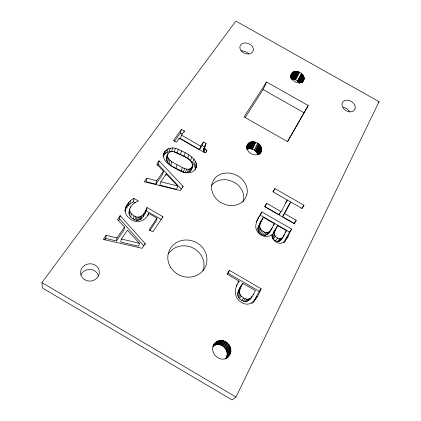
<?xml version="1.0" encoding="UTF-8"?>
<svg xmlns="http://www.w3.org/2000/svg" width="421" height="421" viewBox="0 0 421 421"><rect width="100%" height="100%" fill="white"/><g stroke="black" fill="none" stroke-linecap="round" stroke-linejoin="round"><path stroke-width="0.63" d="M226.656 358.224C238.954 349.493 221.557 332.143 213.547 345.157M225.888 358.476C230.955 350.925 220.583 340.494 213.131 346.078M304.051 79.269C305.025 72.633 293.395 67.949 290.816 74.927C289.743 81.611 301.547 86.352 304.051 79.269L302.504 82.148M283.112 236.939C281.228 240.17 277.344 238.502 275.381 236.339C272.745 232.871 276.308 228.787 277.744 225.624L286.512 230.676C283.986 234.344 281.507 243.991 275.445 240.891C268.751 237.418 274.971 229.65 277.744 225.624M192.66 165.916C191.844 158.101 181.404 155.849 175.699 152.286C171.142 149.744 166.253 153.323 166.379 158.375C167.121 166.221 177.704 168.526 183.451 172.021C188.061 174.526 192.329 170.616 192.66 165.916L190.797 170.726M191.423 169.389L191.502 168.074M260.204 153.423C266.956 144.792 249.053 135.962 246.49 146.855M162.606 217.799L162.943 216.747L147.034 207.521C146.092 213.631 140.719 223.809 133.32 219.099C124.742 214.731 130.673 202.964 138.167 201.191L138.341 200.943L133.983 198.412C126.511 201.612 121.48 212.61 129.331 218.225C135.536 224.409 145.924 221.483 148.713 213.384L156.954 218.167L156.007 221.32L149.729 230.745M128.994 213.484L129.757 208.932M167.379 154.791C167.711 162.059 177.457 164.111 182.393 167.647C185.308 168.995 189.803 170.579 192.034 167.263M237.639 294.337C237.912 290.195 240.386 286.533 242.759 283.275L255.473 290.669C253.032 294.811 250.616 301.536 244.927 301.578C241.365 300.952 237.881 298.136 237.639 294.337L239.481 291.879L240.244 288.243L242.759 283.275M104.676 239.938L105.745 238.423L106.187 235.35L116.959 237.944L124.542 227.051L117.522 219.383L120.169 215.657L145.208 243.543L144.871 244.727M118.091 220.983L119.59 218.873L120.169 215.657M105.745 238.423L116.401 240.986L116.959 237.944M195.191 169.616L196.649 165.158C195.249 156.444 185.245 152.828 178.267 149.334C172.421 146.155 163.785 148.613 163.095 155.954M195.433 169.452L196.649 165.158M204.774 148.218L203.448 151.781L203.606 149.197L206.101 143.435L203.49 141.94L200.675 146.129L199.386 149.718L180.362 138.804L181.467 135.115L184.377 130.989L181.472 129.326L173.547 140.493L176.488 142.182L179.383 138.077L205.311 152.949L206.921 150.513L204.774 148.218L204.932 145.613M124.837 211.395L125.358 208.679M125.063 210.868L126.032 206.516M125.395 209.795L126.605 207.69L127.247 204.395M121.322 238.991L120.722 242.022L138.593 246.269L139.383 243.296L127.41 230.182L121.322 238.991L139.383 243.296M126.605 207.69L128.073 205.853L128.731 202.554M124.542 227.051L123.916 230.166L116.401 240.986M128.073 205.853L129.757 204.201L130.431 200.885M130.584 207.632L130.81 206.543M129.273 214.799L129.952 211.563L129.663 210.237M129.757 204.201L133.273 201.743L133.983 198.412M257.831 228.398L259.889 223.188L263.388 217.357L274.429 223.719C271.577 227.761 269.34 237.028 262.783 235.086C259.967 234.102 257.452 231.582 257.831 228.398C260.352 225.072 260.983 220.82 263.388 217.357M130.689 217.068L131.378 213.852L129.952 211.563M163.737 153.554C161.79 162.196 172.41 166.574 178.399 170.11C183.982 173.42 193.676 174.878 196.281 167.142M133.32 219.099L134.036 215.905L131.378 213.852M134.883 219.867L135.615 216.683L134.036 215.905M136.288 220.272L137.035 217.094C142.53 217.852 145.313 211.716 147.034 207.521M163.485 171.147L156.801 180.746L146.782 178.194L145.961 181.646L155.886 184.166L162.511 174.626L163.485 171.147L156.765 164.127L159.101 160.838L183.067 186.361L182.677 187.477M137.583 220.351L138.346 217.173M138.814 220.141L139.593 216.957M140.088 219.651L140.872 216.473M141.245 218.852L142.045 215.668M143.303 216.499L144.119 213.294M145.061 213.4L145.898 210.174M157.517 165.332L158.175 164.395L159.101 160.838M155.886 184.166L156.801 180.746M163.038 156.665L163.832 155.207L164.8 151.602M147.666 215.815L147.955 214.757M148.281 214.984L148.713 213.384M163.832 155.207L165.358 153.518L166.342 149.897M165.358 153.518L167.158 152.355L168.153 148.734M166.274 159.68L168.042 153.465M167.158 152.355L169.226 151.723L170.242 148.103M160.864 181.777L159.906 185.187L176.557 189.371L177.678 186.014L166.227 174.015L160.864 181.777L177.678 186.014M166.695 161.001L167.695 157.433M167.621 162.348L168.632 158.791M169.226 151.723L171.573 151.618L172.61 147.997M168.979 163.69L170.005 160.143M165.89 175.168L166.227 174.015M175.278 148.413L174.215 152.023C182.298 155.102 193.486 159.133 195.376 168.626M170.815 165.116L171.857 161.585M174.378 141.509L180.372 133.047L181.472 129.326M179.02 139.298L179.383 138.077M177.178 152.934L178.267 149.334M184.003 132.226L184.377 130.989M175.904 168.316L176.999 164.816M180.472 154.349L181.593 150.765M184.088 156.275L185.245 152.702M181.246 171.121L182.393 167.647M187.64 158.475L188.834 154.928M183.451 172.021L184.619 168.553M185.387 172.552L186.571 169.095M190.518 160.612L191.739 157.08M187.087 172.726L188.287 169.268M188.545 172.505L189.76 169.053M192.718 162.68L193.96 159.164M189.782 171.857L191.008 168.4M191.708 167.49L192.739 164.59M194.239 164.685L195.497 161.185M199.386 149.718L202.18 145.55L203.49 141.94M195.118 166.658L196.386 163.174M203.275 150.992L204.595 147.418M204.99 146.434L206.101 143.435M203.89 152.56L205.222 148.997M206.248 152.286L206.921 150.513M242.901 202.122L243.391 200.933A18.003 15.577 26.1 0 0 234.502 182.509L230.276 180.614A18.003 15.577 26.1 0 0 211.558 185.44M129.089 212.184L129.868 210.405M229.492 270.382L227.319 274.297L239.154 281.175C234.065 287.485 233.518 298.205 241.538 302.378C251.605 308.819 258.215 296.442 261.162 288.785L229.492 270.382L228.119 272.503M245.106 117.612L263.099 89.557L266.561 81.963L308.204 105.539L287.559 141.661L244.091 116.906L266.561 81.963M247.727 144.266C243.349 151.671 256.373 159.096 260.931 152.081M246.532 147.239L248.216 143.745M246.432 147.871L248.679 143.208M246.538 147.803L248.869 143.056M261.915 211.958C258.636 217.731 252.674 225.551 257.715 232.145C260.846 236.197 267.467 238.56 271.534 234.497C271.803 238.828 275.318 242.933 279.854 243.37C287.143 243.18 288.353 233.844 291.716 229.113L261.915 211.958L259.989 215.015L289.495 232.008L291.716 229.113M246.695 148.518L249.511 142.687M247.027 148.713L250.137 142.298M235.992 397.05L379.074 101.682L235.871 21.05L41.926 282.596L42.426 288.006L232.118 399.95L235.992 397.05L41.926 282.596M250.369 142.203L246.869 149.26C251.042 147.566 256.278 150.087 257.747 154.307L261.341 147.403M247.722 149.013L251.126 142.014M248.448 148.797L251.869 141.798M248.585 148.792L252.005 141.798M248.711 148.76L252.137 141.766M249.511 148.76L252.953 141.766M250.311 148.734L253.758 141.74M250.448 148.76L253.9 141.766M250.584 148.76L254.037 141.766M251.39 148.945L254.858 141.956M166.379 158.375L166.821 157.496M252.2 149.102L255.684 142.119M252.332 149.16L255.815 142.177M290.616 75.712L292.248 72.607M290.601 76.459L292.658 72.37M290.674 76.769L293.032 72.096M290.643 77.259L293.295 72.007M290.574 77.711L293.521 71.875M254.231 150.029L257.757 143.066M290.769 78.174L294.016 71.749M291.227 78.011L294.484 71.586M291.227 78.569L294.784 71.565M254.889 150.539L258.426 143.582M291.206 79.085L295.058 71.496M295.605 71.496L291.742 79.085C294.811 78.922 297.9 80.7 299.426 83.358L303.425 75.838M292.263 79.043L296.137 71.454M255.568 151.028L259.115 144.082M255.658 151.134L259.204 144.182M255.768 151.218L259.32 144.271M292.574 79.085L296.447 71.502M292.874 79.085L296.752 71.502M293.426 79.206L297.315 71.623M256.284 151.844L259.841 144.908M283.791 242.659L289.495 232.008M252.795 302.599C256.252 298.405 257.342 292.7 261.162 288.785M296.216 220.336L293.969 223.288L282.486 216.689L284.617 213.668L296.216 220.336L294.442 223.793L264.804 206.748L266.688 203.364L281.128 211.663L287.338 200.033L285.564 202.622M303.951 205.238L302.236 208.579L272.892 191.781L274.892 188.576L303.951 205.238L301.668 208.29M293.974 79.28L297.873 71.702M294.274 79.39L298.179 71.812M256.821 152.455L260.394 145.524M294.584 79.458L298.494 71.88M256.878 152.57L260.452 145.645M256.968 152.676L260.541 145.75M295.11 79.69L299.031 72.117M257.299 153.376L260.883 146.461M295.653 79.885L299.578 72.317M257.663 154.065L261.257 147.161M257.689 154.186L261.283 147.287M258.178 154.46L261.478 148.139M258.936 154.16L261.646 148.876M258.957 154.281L261.662 149.118M297.421 81.021L301.373 73.47M259.483 153.844L261.583 149.834M297.679 81.206L301.641 73.659M259.689 154.097L261.536 150.555M259.989 153.712L261.478 150.786M298.057 81.611L302.031 74.07M298.473 81.99L302.452 74.454M298.647 82.237L302.625 74.706M298.857 82.463L302.841 74.933M299.12 82.916L303.109 75.391M282.486 216.689L288.627 205.101L290.785 202.012L284.617 213.668M300.141 82.463L303.525 76.101M300.289 82.716L303.678 76.359M203.606 149.197L204.474 147.571M300.726 82.611L303.809 76.832M301.215 82.5L303.994 77.306M301.236 82.763L304.015 77.569M266.688 203.364L264.73 206.474L279.034 214.699L279.96 212.963M301.62 82.453L304.088 77.838M301.915 82.332L304.078 78.295M302.199 82.569L304.115 78.769M303.167 81.269L303.788 80.116M257.447 219.583L259.352 216.157M227.161 274.139L227.777 273.029L259.115 291.248M273.076 191.85L274.892 188.576M287.454 141.73L308.204 105.539M280.954 239.791L282.259 237.512M268.609 233.355L270.245 230.64M256.178 221.941L257.763 219.43M249.864 299.41L250.5 298.415M251.137 297.415L251.769 296.421M259.889 223.188L261.83 220.188M258.141 226.935L260.073 223.961M257.878 229.861L259.81 226.908L259.762 225.435M258.241 231.208L260.178 228.266L259.81 226.908M145.208 243.543L142.066 248.295L103.303 239.412L106.187 235.35M162.943 216.747L152.902 231.918L149.213 229.771L156.954 218.167M183.067 186.361L180.299 190.545L144.245 181.767L146.782 178.194M258.857 232.35L260.799 229.413L260.178 228.266M259.81 233.355L261.762 230.434L260.799 229.413M261.183 234.302L263.151 231.387C265.504 233.108 268.882 232.929 270.645 230.445M262.783 235.086L264.767 232.176M264.199 235.481L266.198 232.576M279.034 214.699L281.128 211.663M265.562 235.413L267.572 232.513M273.397 225.198L274.429 223.719M266.988 234.818L269.014 231.913M270.587 230.15L272.292 227.708M273.545 232.539L275.623 229.629M238.06 282.707L239.154 281.175M272.44 235.086L274.513 232.192M236.249 286.064L237.333 284.549M215.194 343.162C206.953 351.309 220.609 365.065 228.456 356.366M272.371 237.17L274.45 234.292M272.682 238.249L274.76 235.381M273.292 239.202L275.381 236.339M239.46 288.496L241.312 285.991M238.402 290.732L240.244 288.243M275.445 240.891L277.555 238.044M378.332 102.682L379.074 101.682M237.791 292.632L239.633 290.158M277.497 241.649L279.628 238.812M285.059 232.602L286.512 230.676M278.428 241.638L280.565 238.796M237.944 295.984L239.791 293.537L239.481 291.879M279.297 241.328L281.444 238.491M282.944 236.465L284.754 234.076M238.533 297.337L240.391 294.905L239.791 293.537M239.344 298.5L241.207 296.084L240.391 294.905M285.901 239.017L288.101 236.165M283.87 242.507L284.596 241.565M284.585 241.77L285.68 240.354M241.78 300.452L243.67 298.052C246.248 299.778 249.842 299.547 251.832 297.01M243.385 301.215L245.296 298.821M244.927 301.578L246.848 299.194M246.385 301.541L248.327 299.157M247.769 301.094L249.721 298.705M252.963 294.963L253.752 293.995M213.779 345.136L215.847 342.641M212.721 346.657L216.452 342.073M213.421 345.925L216.747 341.92M213.673 345.725L217.004 341.71M214.421 345.404L217.768 341.389M215.142 345.031L218.504 341.01M215.463 344.967L218.825 340.942M215.757 344.841L219.13 340.815M216.568 344.736L219.957 340.71M255.258 298.763L257.278 296.363M251.7 303.562L252.889 302.146M253.868 301.178L255.879 298.794M217.368 344.567L220.772 340.542M252.837 302.594L254.437 300.699M217.694 344.588L221.104 340.563M218.015 344.546L221.435 340.521M218.836 344.662L222.267 340.642M219.651 344.72L223.104 340.694M219.967 344.825L223.425 340.805M220.294 344.873L223.756 340.852M221.062 345.199L224.546 341.189M221.851 345.467L225.351 341.463M222.13 345.652L225.635 341.652M222.435 345.783L225.951 341.789M223.109 346.299L226.635 342.315M223.809 346.767L227.356 342.789M224.035 347.02L227.587 343.047M224.304 347.225L227.861 343.257M224.83 347.899L228.403 343.946M225.403 348.53L228.987 344.588M225.561 348.83L229.15 344.899M225.772 349.098L229.366 345.173M226.119 349.883L229.724 345.973M226.524 350.64L230.134 346.741M226.603 350.972L230.219 347.083M226.74 351.282L230.361 347.399M226.887 352.124L230.513 348.256M227.093 352.956L230.724 349.104M227.087 353.298L230.719 349.451M227.145 353.635L230.776 349.793M227.077 354.477L230.708 350.651M227.066 355.324L230.703 351.519M226.977 355.65L230.613 351.851M226.951 355.987L230.587 352.193M226.672 356.776L230.303 352.998M226.451 357.587L230.082 353.824M225.003 359.108L225.893 358.187M226.019 358.56L226.914 357.639M226.466 358.287L227.814 356.897M226.845 357.95L228.65 356.087M171.573 151.618L172.626 151.781M135.615 216.683L137.035 217.094M263.099 89.557L304.015 112.749M180.372 133.047L182.293 134.146M202.18 145.55L204.764 147.029M181.467 135.115L200.675 146.129M133.273 201.743L135.43 202.99M146.192 210.763L161.375 219.573M261.762 230.434L263.151 231.387M241.207 296.084L243.67 298.052M158.175 164.395L181.451 189.229M119.59 218.873L143.924 246.022M168.226 254.095A19.403 18.077 23.6 0 1 192.797 247.874A19.403 18.077 23.6 0 1 202.975 270.924M241.496 51.004A6.899 5.184 22.4 0 1 248.8 53.951M80.953 274.876A9.188 8.504 -9.3 0 1 90.257 269.435A9.188 8.504 -9.3 0 1 98.393 275.955M343.241 107.387A6.962 5.247 32 0 1 344.936 107.823L346.551 108.613A6.962 5.247 32 0 1 349.704 111.997M355.135 108.418L354.635 109.713A7.083 5.284 31.9 0 1 346.388 110.839A7.083 5.284 31.9 0 1 342.178 103.14A7.083 5.284 31.9 0 1 349.714 100.703L351.356 101.508A7.083 5.284 31.9 0 1 355.135 108.418M246.89 194.591L245.322 198.402A18.356 15.772 26.1 0 1 225.424 204.627L220.983 202.643A18.356 15.772 26.1 0 1 212.042 183.503L213.742 179.751A18.356 15.772 26.1 0 1 233.476 173.962L237.781 175.894A18.356 15.772 26.1 0 1 246.89 194.591M84.889 279.828A9.383 8.657 -8 0 0 99.34 272.687A9.383 8.657 -8 0 0 85.71 264.809A9.383 8.657 -8 0 0 84.889 279.828M170.726 267.482A19.808 18.356 23.8 0 0 204.622 268.272A19.808 18.356 23.8 0 0 186.74 239.986A19.808 18.356 23.8 0 0 170.726 267.482M240.991 50.509A7.015 5.22 22.4 0 0 252.716 51.851A7.015 5.22 22.4 0 0 246.169 42.984A7.015 5.22 22.4 0 0 240.991 50.509"/></g></svg>
